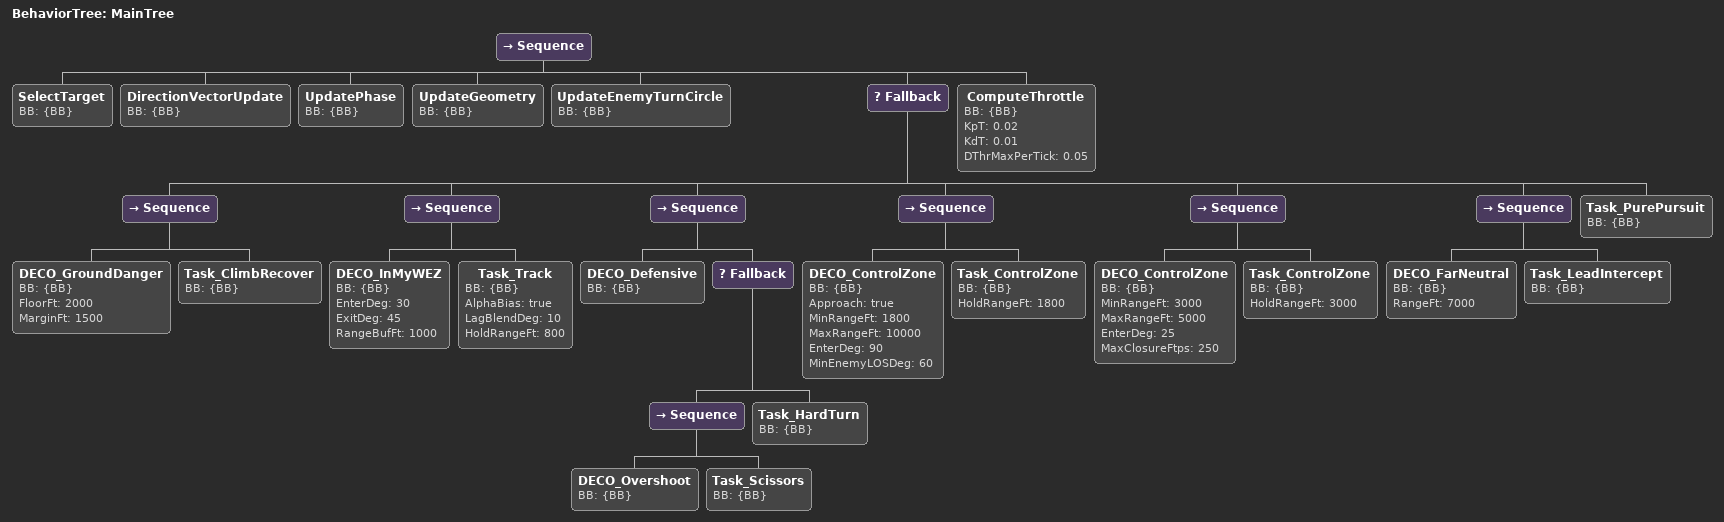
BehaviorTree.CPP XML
<?xml version="1.0" encoding="UTF-8"?>
<root main_tree_to_execute="MainTree">
  <BehaviorTree ID="MainTree">
    <Sequence>
      <SelectTarget          BB="{BB}"/>
      <DirectionVectorUpdate BB="{BB}"/>
      <UpdatePhase           BB="{BB}"/>
      <UpdateGeometry        BB="{BB}"/>
      <UpdateEnemyTurnCircle BB="{BB}"/>

      <Fallback>
        <Sequence>
          <!-- FloorFt / MarginFt 는 네가 조정한 값으로 -->
          <DECO_GroundDanger BB="{BB}" FloorFt="2000" MarginFt="1500"/>
          <Task_ClimbRecover BB="{BB}"/>
        </Sequence>

        <Sequence>
          <DECO_InMyWEZ BB="{BB}" EnterDeg="30" ExitDeg="45" RangeBufFt="1000"/>
          <Task_Track   BB="{BB}" AlphaBias="true" LagBlendDeg="10" HoldRangeFt="800"/>
        </Sequence>

        <Sequence>
          <!-- BEM DBFM: 상대가 나를 조준(방어 상황)하면 급선회, 상대가 오버슛하면 시저스로 전환 -->
          <DECO_Defensive BB="{BB}"/>
          <Fallback>
            <Sequence>
              <DECO_Overshoot BB="{BB}"/>
              <Task_Scissors BB="{BB}"/>
            </Sequence>
            <Task_HardTurn BB="{BB}"/>
          </Fallback>
        </Sequence>

        <Sequence>
          <DECO_ControlZone BB="{BB}" Approach="true" MinRangeFt="1800"
                            MaxRangeFt="10000" EnterDeg="90" MinEnemyLOSDeg="60"/>
          <Task_ControlZone BB="{BB}" HoldRangeFt="1800"/>
        </Sequence>

        <Sequence>
          <DECO_ControlZone BB="{BB}" MinRangeFt="3000" MaxRangeFt="5000"
                            EnterDeg="25" MaxClosureFtps="250"/>
          <Task_ControlZone BB="{BB}" HoldRangeFt="3000"/>
        </Sequence>

        <Sequence>
          <DECO_FarNeutral    BB="{BB}" RangeFt="7000"/>
          <Task_LeadIntercept BB="{BB}"/>
        </Sequence>

        <Task_PurePursuit BB="{BB}"/>
      </Fallback>

      <ComputeThrottle BB="{BB}" KpT="0.02" KdT="0.01" DThrMaxPerTick="0.05"/>
    </Sequence>
  </BehaviorTree>
</root>
